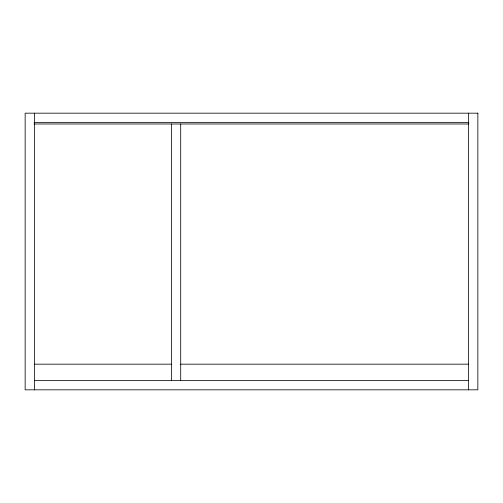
<?xml version="1.0" encoding="UTF-8"?>
<svg xmlns="http://www.w3.org/2000/svg" width="503" height="503" viewBox="0 0 503 503"><rect width="100%" height="100%" fill="white"/><g stroke="black" fill="none" stroke-linecap="round" stroke-linejoin="round"><path stroke-width="0.75" d="M34.072 122.481L468.928 122.481M34.072 123.989L468.928 123.989M34.456 364.172L171.397 364.172M180.703 364.172L468.545 364.172M34.456 380.52L468.545 380.52M468.545 113.175L468.545 389.825M180.703 123.989L180.703 380.413M171.397 123.989L171.397 380.413M34.456 113.175L34.456 389.825M477.85 113.175L25.15 113.175L25.15 389.825L477.85 389.825L477.85 113.175"/></g></svg>
